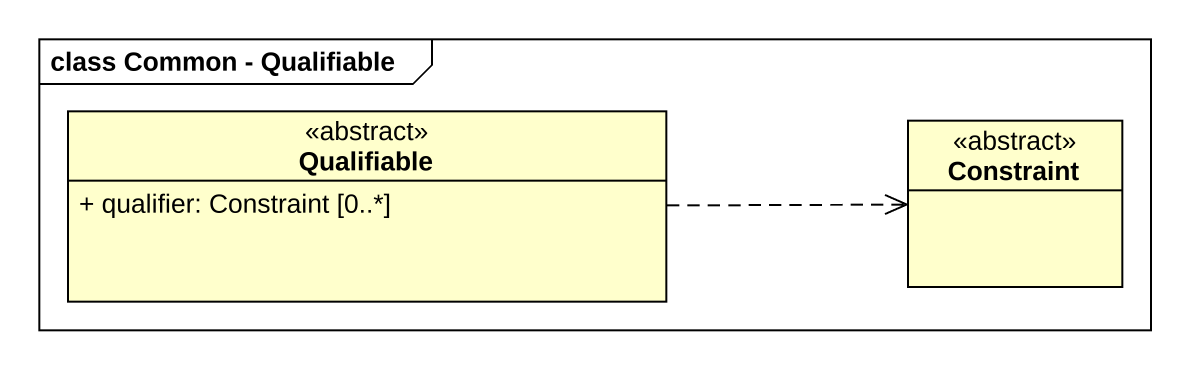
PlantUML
@startuml
mainframe class Common - Qualifiable
hide circle
hide empty members
skinparam classAttributeIconSize 0
class Qualifiable <<abstract>> {
  + qualifier: Constraint [0..*]
}
class Constraint <<abstract>>
Qualifiable .right.> Constraint
@enduml
